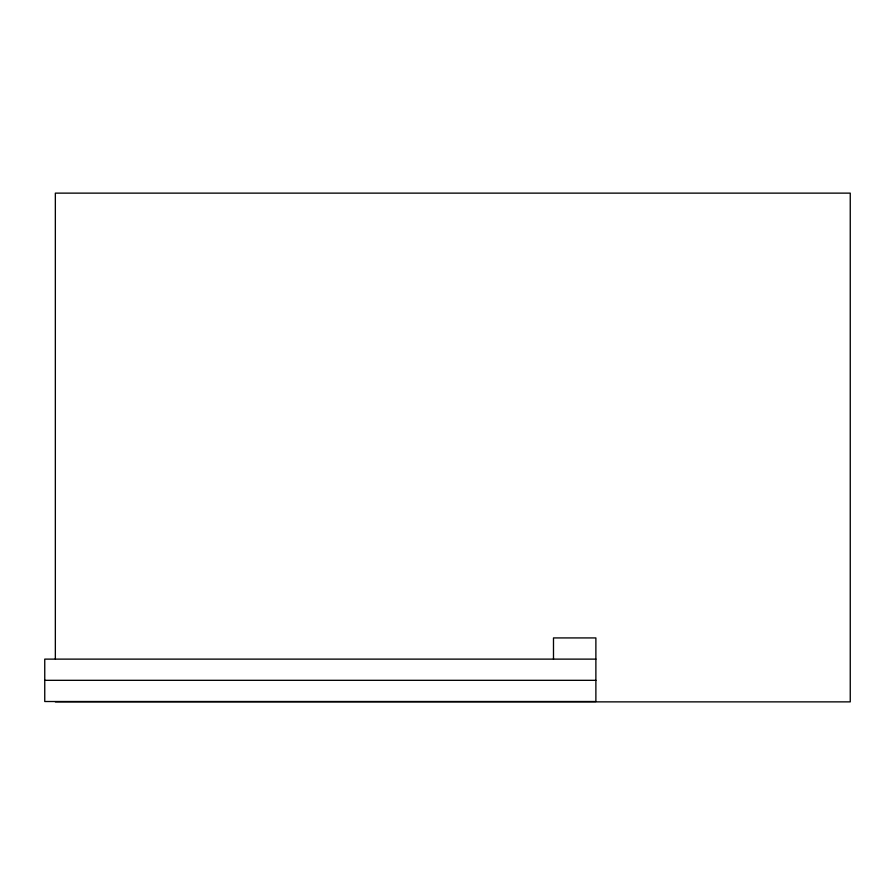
<?xml version="1.0" encoding="UTF-8"?>
<svg xmlns="http://www.w3.org/2000/svg" width="895" height="895" viewBox="0 0 895 895"><rect width="100%" height="100%" fill="white"/><g stroke="black" fill="none" stroke-linecap="round" stroke-linejoin="round"><path stroke-width="1.34" d="M595.88 659.123L44.75 659.123L44.75 701.512L595.88 701.512L595.88 637.922L553.49 637.922L553.49 659.123M44.75 680.323L595.88 680.323M55.345 701.87L850.25 701.87L850.25 193.13L55.345 193.13L55.345 658.921"/></g></svg>
